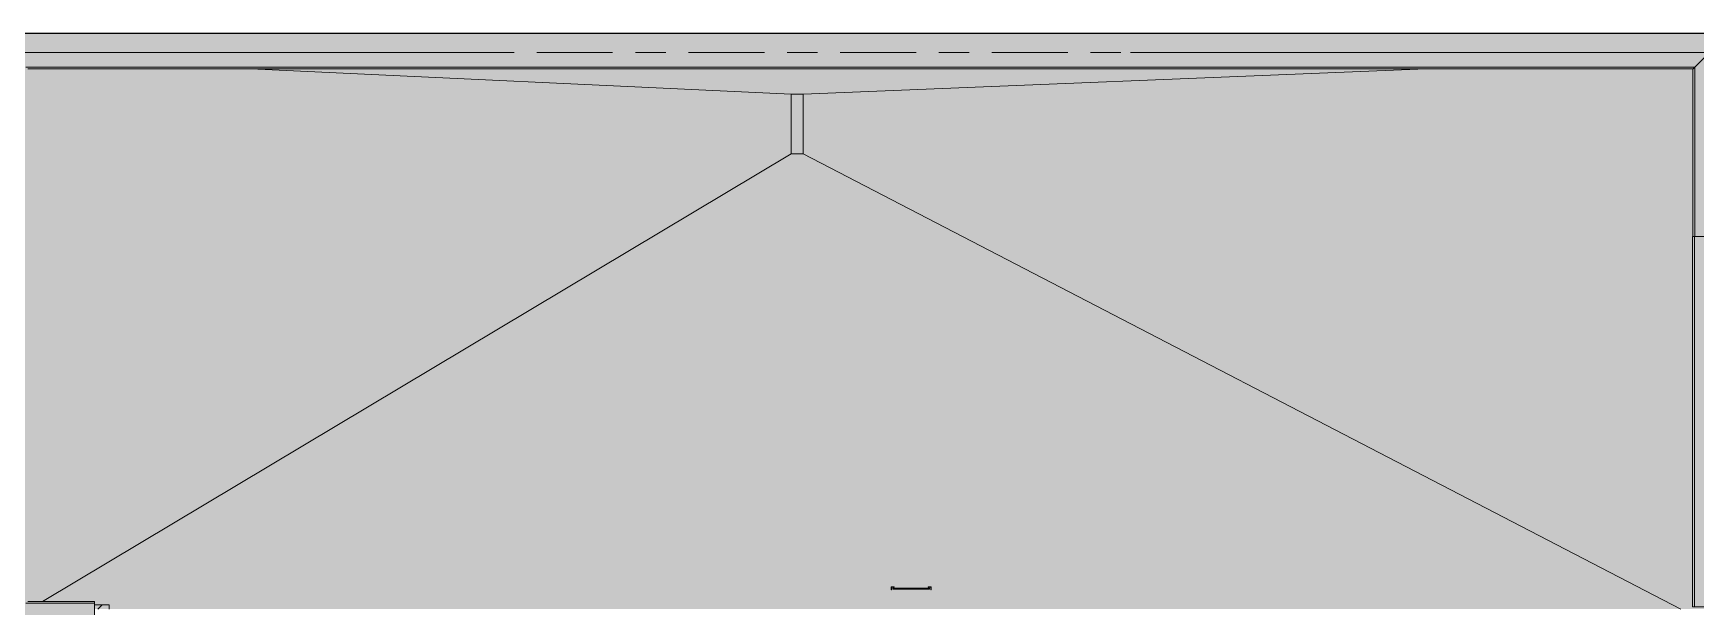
# Model space of a CAD drawing. Header units: millimetres. Extents: x 81682 to 274809, y -8553 to 29000.
# Drawn here: x 146249 to 181039, y 15407 to 27400 of the extents above; entities that cross this region are included whole.
import ezdxf

# ---------------------------------------------------------------- set-up
doc = ezdxf.new("R2010")
doc.units = ezdxf.units.MM
doc.linetypes.add('Осевая', pattern=[3175, 635, -476.25, 1587.5, -476.25])
for name, color, linetype, lineweight in [('A-DETL-3', 7, 'Continuous', 5), ('A-GENM-3', 7, 'Continuous', 5), ('I-WALL-2', 7, 'Continuous', 5), ('Оси', 7, 'Continuous', 9), ('Оси-2', 7, 'Осевая', 9)]:
    doc.layers.add(name, color=color, linetype=linetype, lineweight=lineweight)
doc.layers.add('A-DETL-GENF-2', color=7, linetype='Continuous', lineweight=9, true_color=0xc0c0c0, transparency=0.4)
for name, color, linetype, lineweight, true_color in [('A-FLOR-1', 7, 'Continuous', 5, 0xb7b7b7), ('A-GENM-4', 7, 'Continuous', 5, 0x737373), ('I-WALL-3', 7, 'Continuous', 5, 0x737373)]:
    doc.layers.add(name, color=color, linetype=linetype, lineweight=lineweight, true_color=true_color)

# ---------------------------------------------------------------- blocks, each defined once
blk = doc.blocks.new('парапет1 - парапет-18629556-3_7_3_птичка')
at = {"layer": 'A-GENM-3'}
blk.add_line((-2411, 27400), (33928, 27400), dxfattribs=at)
at = {"layer": 'A-GENM-4'}
for p, q in [((33926, 27398), (33219, 26691)), ((33219, 26691), (-1702, 26691)), ((-1665, 26654), (33182, 26654)), ((33182, 26654), (33182, 23147)), ((33219, 26691), (33183, 26655)), ((33219, 23147), (33219, 26691)), ((-1702, 15482), (-268, 15482)), ((-268, 15519), (-1665, 15519)), ((-268, 15519), (-268, 15518)), ((-268, 15518), (-268, 15482)), ((-268, 15482), (-268, 14775))]:
    blk.add_line(p, q, dxfattribs=at)
blk.add_open_spline([(33183, 26655), (33182, 26654), (33182, 26654), (33182, 26654), (33182, 26654)], degree=3, dxfattribs=at)
blk = doc.blocks.new('парапет6 - парапет-21094616-3_7_3_птичка')
at = {"layer": 'A-GENM-4'}
for p, q in [((33173, 23147), (33173, 15407)), ((33173, 23147), (33174, 23147)), ((33174, 23147), (33211, 23147)), ((33211, 23147), (33920, 23147)), ((33211, 23147), (33211, 15407)), ((33920, 15407), (33920, 23147)), ((33174, 15407), (33173, 15407)), ((33211, 15407), (33174, 15407)), ((33920, 15407), (33211, 15407))]:
    blk.add_line(p, q, dxfattribs=at)
blk = doc.blocks.new('ОМ_Арматурный стержень_Форма 1 - ОМ_Арматурный стержень_Форма 1-22194821-3_7_3_птичка')
at = {"layer": 'A-GENM-4'}
for p, q in [((17206, 15793), (16438, 15793)), ((16438, 15784), (16438, 15793)), ((16438, 15775), (16438, 15784)), ((16438, 15775), (17206, 15775)), ((17206, 15793), (17206, 15784)), ((17206, 15784), (17206, 15775))]:
    blk.add_line(p, q, dxfattribs=at)
blk = doc.blocks.new('ОМ_Уголок_ГОСТ 8509-93 - ОМ_Уголок_ГОСТ 8509-93-22194824-3_7_3_птичка')
at = {"layer": 'A-GENM-4'}
for p, q in [((16404, 15821), (16404, 15758)), ((16467, 15821), (16404, 15821)), ((16404, 15758), (16410, 15758)), ((16410, 15758), (16410, 15815)), ((16410, 15815), (16467, 15815)), ((16467, 15815), (16467, 15821))]:
    blk.add_line(p, q, dxfattribs=at)
blk = doc.blocks.new('ОМ_Уголок_ГОСТ 8509-93 - ОМ_Уголок_ГОСТ 8509-93-V169-3_7_3_птичка')
at = {"layer": 'A-GENM-4'}
for p, q in [((17240, 15821), (17177, 15821)), ((17177, 15821), (17177, 15815)), ((17177, 15815), (17234, 15815)), ((17234, 15815), (17234, 15758)), ((17234, 15758), (17240, 15758)), ((17240, 15758), (17240, 15821))]:
    blk.add_line(p, q, dxfattribs=at)

msp = doc.modelspace()

# ---------------------------------------------------------------- hatches: boundary and pattern name
at = {"layer": 'A-DETL-GENF-2'}
msp.add_hatch(color=256, dxfattribs=at).paths.add_polyline_path([(146870.9, 14774.9), (147530.7, 14774.9), (147530.7, 15358), (186558.7, 15358), (186558.7, 23888.3), (181726.8, 23888.3), (181726.8, 27398.1), (145389.6, 27398.1), (145389.6, 14774.9), (146404.8, 14774.9)])
at = {"layer": 'I-WALL-2'}
h = msp.add_hatch(dxfattribs=at)
h.set_pattern_fill('FP_79', color=256, style=0, pattern_type=2)
h.set_pattern_definition([(45, (147798.7, 0), (-353.553, 353.553), []), (135, (147798.7, 0), (-353.553, -353.553), [])])
h.paths.add_polyline_path([(147838.7, 15358), (147838.7, 15450), (147530.7, 15450), (147530.7, 15358), (147803.1, 15358)])

# ---------------------------------------------------------------- linework, layer by layer
at = {"layer": 'A-DETL-3'}
msp.add_line((181726.8, 27398.1), (145389.6, 27398.1), dxfattribs=at)
at = {"layer": 'A-FLOR-1'}
for p, q in [((162108.7, 26130), (150799, 26653.6)), ((175395.1, 26653.6), (162358.7, 26130)), ((162108.7, 24880), (162108.7, 26130)), ((162358.7, 26130), (162108.7, 26130)), ((162358.7, 26130), (162358.7, 24880)), ((146440.6, 15518.4), (162108.7, 24880)), ((162358.7, 24880), (162108.7, 24880)), ((180726.9, 15358), (162358.7, 24880))]:
    msp.add_line(p, q, dxfattribs=at)
at = {"layer": 'I-WALL-3'}
for p, q in [((147838.7, 15450), (147530.7, 15450)), ((147838.7, 15358), (147838.7, 15450))]:
    msp.add_line(p, q, dxfattribs=at)
at = {"layer": 'Оси'}
for p, q in [((143174.4, 27000), (155674.4, 27000)), ((169208.7, 27000), (181708.7, 27000))]:
    msp.add_line(p, q, dxfattribs=at)
at = {"layer": 'Оси-2'}
msp.add_line((155674.4, 27000), (169208.7, 27000), dxfattribs=at)

# ---------------------------------------------------------------- block references
at = {"layer": 'A-GENM-3'}
msp.add_blockref('парапет1 - парапет-18629556-3_7_3_птичка', (147798.7, 0), dxfattribs=at)
at = {"layer": 'A-GENM-4'}
for name in ['парапет6 - парапет-21094616-3_7_3_птичка', 'ОМ_Уголок_ГОСТ 8509-93 - ОМ_Уголок_ГОСТ 8509-93-22194824-3_7_3_птичка', 'ОМ_Арматурный стержень_Форма 1 - ОМ_Арматурный стержень_Форма 1-22194821-3_7_3_птичка', 'ОМ_Уголок_ГОСТ 8509-93 - ОМ_Уголок_ГОСТ 8509-93-V169-3_7_3_птичка']:
    msp.add_blockref(name, (147798.7, 0), dxfattribs=at)

doc.saveas('drawing.dxf')
